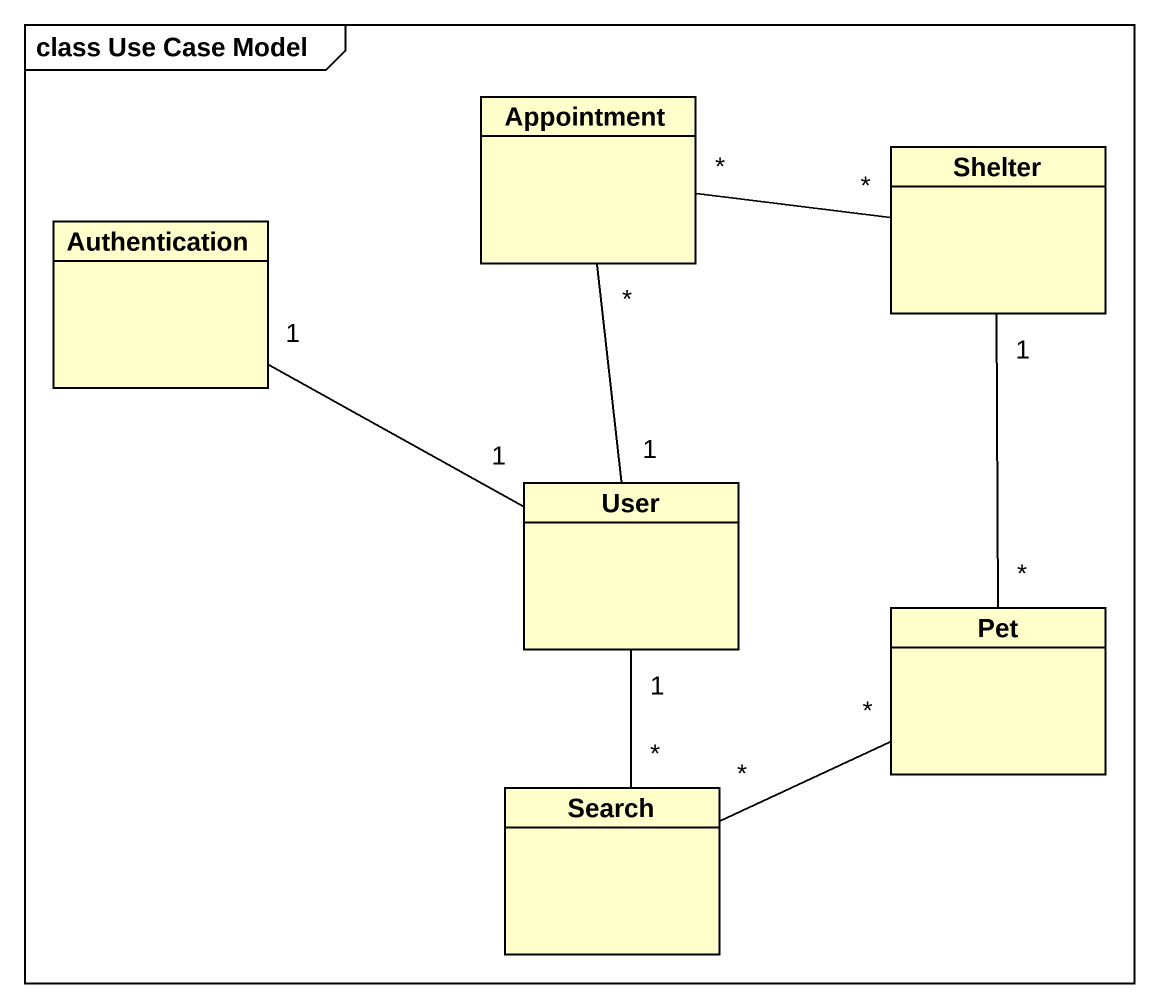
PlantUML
@startuml
mainframe class Use Case Model
hide circle
hide empty members
class Appointment
class Authentication
class Shelter
class User
class Pet
class Search
Appointment "*" -right- "*" Shelter
Authentication "1" -right- "1" User
Shelter "1" -- "*" Pet
User "1" -up- "*" Appointment
Search "*" -up- "1" User
Search "*" -right- "*" Pet
@enduml
